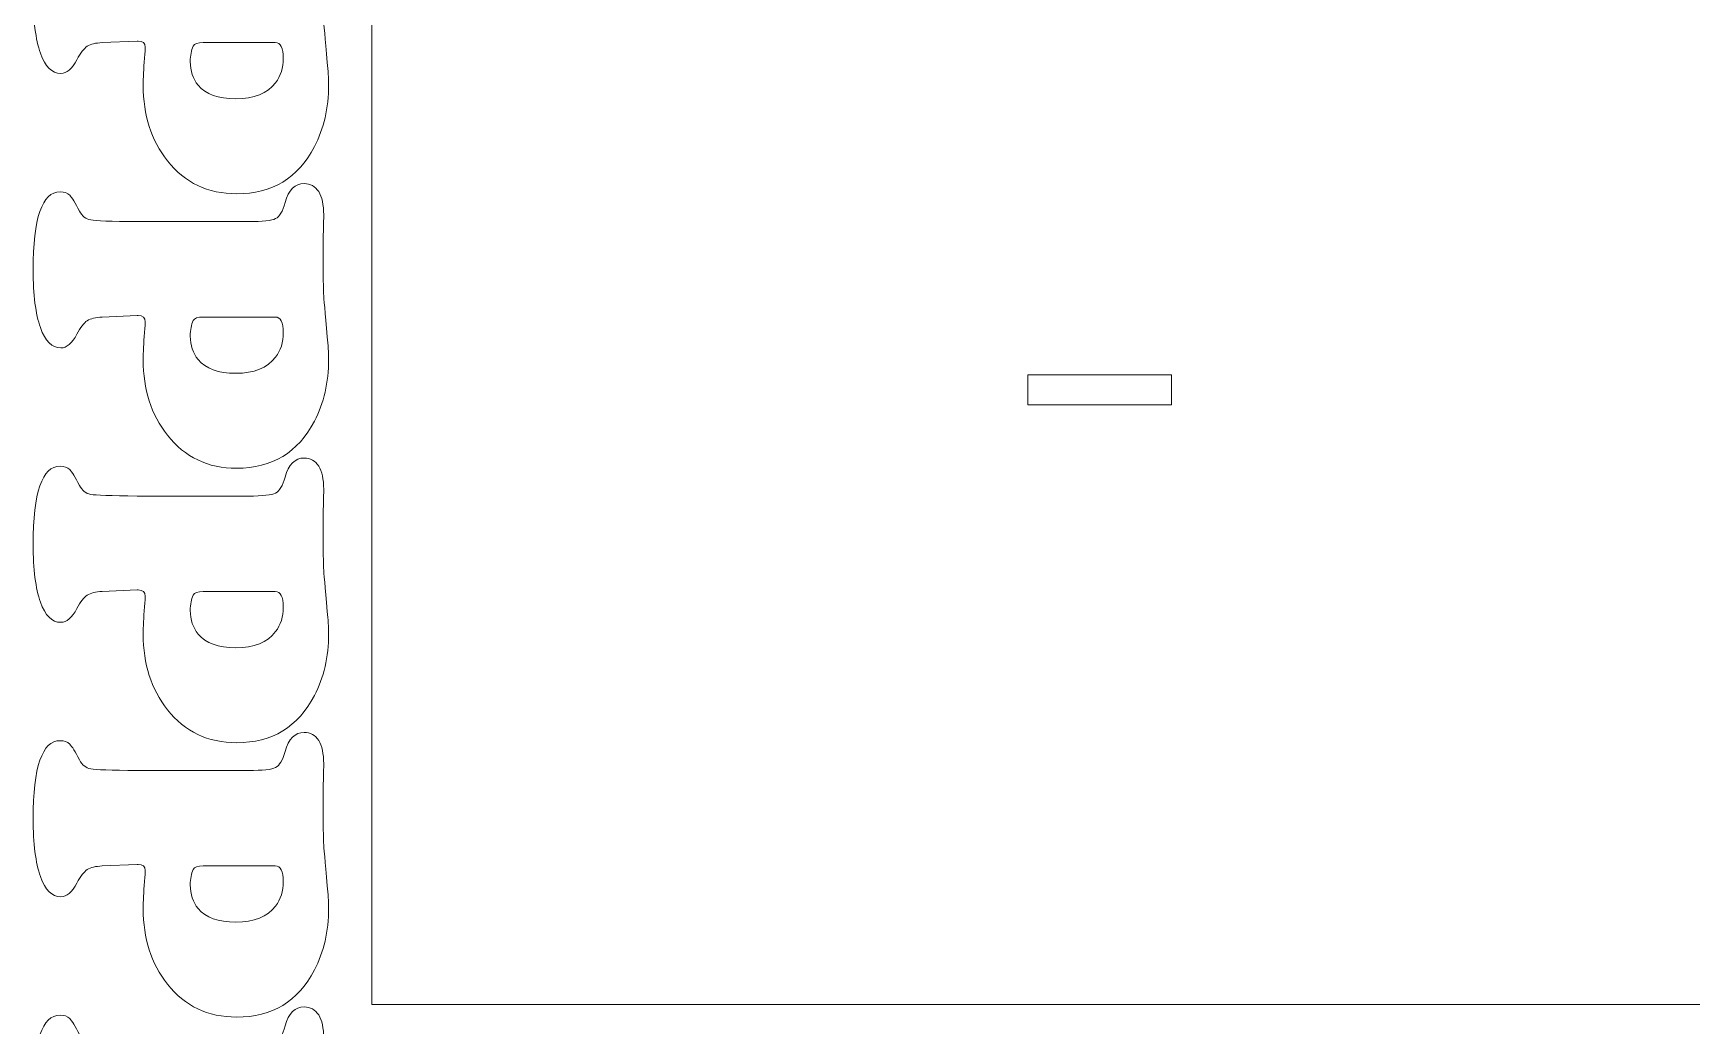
# Model space of a CAD drawing. Header units: centimetres. Extents: x -59 to 59, y -29 to 29.
# Drawn here: x 31.49 to 45.32, y -15.27 to -7 of the extents above; entities that cross this region are included whole.
import ezdxf

# ---------------------------------------------------------------- set-up
doc = ezdxf.new("R2010")
doc.units = ezdxf.units.CM
doc.header["$MEASUREMENT"] = 0
doc.layers.add('Camada 1', color=7, linetype='Continuous')

msp = doc.modelspace()

# ---------------------------------------------------------------- linework, layer by layer
at = {"layer": 'Camada 1', "color": 250, "lineweight": 9}
for points, knots in [([(38.50416, 4.96058), (37.54805, 4.48883), (36.42977, 4.1924), (35.31148, 3.89594), (35.31148, 3.89594), (35.31148, 3.89594), (34.31149, 3.70604), (34.31149, 3.70604), (34.31149, 3.70604), (34.31149, 3.70604), (34.31149, -15.09566), (34.31149, -15.09566), (34.31149, -15.09566), (34.31149, -15.09566), (59.3115, -15.09566), (59.3115, -15.09566), (59.3115, -15.09566), (59.3115, -15.09566), (59.3115, 3.70604), (59.3115, 3.70604), (59.3115, 3.70604), (59.3115, 3.70604), (58.31151, 3.89594), (58.31151, 3.89594), (58.31151, 3.89594), (57.19322, 4.1924), (56.07494, 4.48883), (55.11883, 4.96058), (55.11883, 4.96058), (54.16272, 5.43234), (53.36879, 6.0794), (52.65798, 6.51451), (52.65798, 6.51451), (51.94716, 6.94962), (51.31944, 7.17278), (50.6572, 7.21553), (50.6572, 7.21553), (49.99499, 7.25827), (49.29826, 7.12062), (48.65155, 6.87062), (48.65155, 6.87062), (48.00485, 6.62062), (47.40817, 6.25827), (46.8115, 5.89594), (46.8115, 5.89594), (46.21483, 6.25827), (45.61814, 6.62062), (44.97144, 6.87062), (44.97144, 6.87062), (44.32473, 7.12062), (43.628, 7.25827), (42.96579, 7.21553), (42.96579, 7.21553), (42.30354, 7.17278), (41.67583, 6.94962), (40.96501, 6.51451), (40.96501, 6.51451), (40.2542, 6.0794), (39.46026, 5.43234), (38.50416, 4.96058)], [0, 0, 0, 0, 0.0625, 0.0625, 0.0625, 0.0625, 0.125, 0.125, 0.125, 0.125, 0.1875, 0.1875, 0.1875, 0.1875, 0.25, 0.25, 0.25, 0.25, 0.3125, 0.3125, 0.3125, 0.3125, 0.375, 0.375, 0.375, 0.375, 0.4375, 0.4375, 0.4375, 0.4375, 0.5, 0.5, 0.5, 0.5, 0.5625, 0.5625, 0.5625, 0.5625, 0.625, 0.625, 0.625, 0.625, 0.6875, 0.6875, 0.6875, 0.6875, 0.75, 0.75, 0.75, 0.75, 0.8125, 0.8125, 0.8125, 0.8125, 0.875, 0.875, 0.875, 0.875, 1, 1, 1, 1]), ([(32.352, -6.27825), (32.352, -6.27825), (33.2798, -6.27825), (33.2798, -6.27825), (33.2798, -6.27825), (33.3996, -6.27825), (33.47606, -6.27043), (33.50798, -6.25356), (33.50798, -6.25356), (33.54049, -6.23731), (33.56698, -6.19276), (33.58685, -6.1199), (33.58685, -6.1199), (33.61695, -6.01395), (33.66994, -5.96096), (33.74519, -5.96096), (33.74519, -5.96096), (33.79818, -5.96096), (33.83911, -5.98324), (33.86741, -6.02779), (33.86741, -6.02779), (33.8951, -6.07294), (33.90955, -6.13737), (33.90955, -6.22226), (33.90955, -6.22226), (33.90955, -6.25056), (33.90775, -6.32039), (33.90413, -6.43178), (33.90413, -6.43178), (33.90413, -6.43178), (33.90413, -6.53775), (33.90413, -6.53775), (33.90413, -6.53775), (33.90534, -6.73282), (33.90655, -6.84721), (33.90836, -6.88093), (33.90836, -6.88093), (33.91016, -6.91464), (33.92039, -7.03385), (33.93966, -7.23975), (33.93966, -7.23975), (33.94629, -7.30779), (33.9499, -7.37041), (33.9499, -7.427), (33.9499, -7.427), (33.9499, -7.61967), (33.91076, -7.79126), (33.83189, -7.94177), (33.83189, -7.94177), (33.69523, -8.20427), (33.47908, -8.33493), (33.18286, -8.33493), (33.18286, -8.33493), (32.94263, -8.33493), (32.75058, -8.24341), (32.60608, -8.05977), (32.60608, -8.05977), (32.47062, -7.88699), (32.40317, -7.67807), (32.40317, -7.43182), (32.40317, -7.43182), (32.40317, -7.3698), (32.4074, -7.29334), (32.41522, -7.20303), (32.41522, -7.20303), (32.41883, -7.15486), (32.42064, -7.12477), (32.42064, -7.11272), (32.42064, -7.11272), (32.42064, -7.079), (32.40137, -7.06155), (32.36224, -7.06155), (32.36224, -7.06155), (32.36224, -7.06155), (32.352, -7.06155), (32.352, -7.06155), (32.352, -7.06155), (32.352, -7.06155), (32.06241, -7.07419), (32.06241, -7.07419), (32.06241, -7.07419), (32.00642, -7.0766), (31.96426, -7.08684), (31.93657, -7.1049), (31.93657, -7.1049), (31.90888, -7.12296), (31.88058, -7.16028), (31.85108, -7.21688), (31.85108, -7.21688), (31.81014, -7.29334), (31.76498, -7.33127), (31.71681, -7.33127), (31.71681, -7.33127), (31.64276, -7.33127), (31.58557, -7.27528), (31.54584, -7.16209), (31.54584, -7.16209), (31.5061, -7.0495), (31.48562, -6.88935), (31.48562, -6.68225), (31.48562, -6.68225), (31.48562, -6.24755), (31.56029, -6.02959), (31.7102, -6.02959), (31.7102, -6.02959), (31.74512, -6.02959), (31.77221, -6.03924), (31.79087, -6.05789), (31.79087, -6.05789), (31.80954, -6.07717), (31.83664, -6.12111), (31.87215, -6.19035), (31.87215, -6.19035), (31.89443, -6.2325), (31.92574, -6.25718), (31.96547, -6.2644), (31.96547, -6.2644), (32.00581, -6.27162), (32.13466, -6.27645), (32.352, -6.27825)], [0, 0, 0, 0, 0.03225806, 0.03225806, 0.03225806, 0.03225806, 0.06451613, 0.06451613, 0.06451613, 0.06451613, 0.09677419, 0.09677419, 0.09677419, 0.09677419, 0.12903226, 0.12903226, 0.12903226, 0.12903226, 0.16129032, 0.16129032, 0.16129032, 0.16129032, 0.19354839, 0.19354839, 0.19354839, 0.19354839, 0.22580645, 0.22580645, 0.22580645, 0.22580645, 0.25806452, 0.25806452, 0.25806452, 0.25806452, 0.29032258, 0.29032258, 0.29032258, 0.29032258, 0.32258065, 0.32258065, 0.32258065, 0.32258065, 0.35483871, 0.35483871, 0.35483871, 0.35483871, 0.38709677, 0.38709677, 0.38709677, 0.38709677, 0.41935484, 0.41935484, 0.41935484, 0.41935484, 0.4516129, 0.4516129, 0.4516129, 0.4516129, 0.48387097, 0.48387097, 0.48387097, 0.48387097, 0.51612903, 0.51612903, 0.51612903, 0.51612903, 0.5483871, 0.5483871, 0.5483871, 0.5483871, 0.58064516, 0.58064516, 0.58064516, 0.58064516, 0.61290323, 0.61290323, 0.61290323, 0.61290323, 0.64516129, 0.64516129, 0.64516129, 0.64516129, 0.67741935, 0.67741935, 0.67741935, 0.67741935, 0.70967742, 0.70967742, 0.70967742, 0.70967742, 0.74193548, 0.74193548, 0.74193548, 0.74193548, 0.77419355, 0.77419355, 0.77419355, 0.77419355, 0.80645161, 0.80645161, 0.80645161, 0.80645161, 0.83870968, 0.83870968, 0.83870968, 0.83870968, 0.87096774, 0.87096774, 0.87096774, 0.87096774, 0.90322581, 0.90322581, 0.90322581, 0.90322581, 0.93548387, 0.93548387, 0.93548387, 0.93548387, 1, 1, 1, 1]), ([(33.50377, -7.07419), (33.50377, -7.07419), (32.90411, -7.07419), (32.90411, -7.07419), (32.90411, -7.07419), (32.85834, -7.07419), (32.83065, -7.08382), (32.82102, -7.10429), (32.82102, -7.10429), (32.80476, -7.13801), (32.79633, -7.18076), (32.79633, -7.23253), (32.79633, -7.23253), (32.79633, -7.3102), (32.818, -7.37583), (32.86195, -7.42881), (32.86195, -7.42881), (32.92397, -7.50527), (33.02873, -7.5432), (33.17563, -7.5432), (33.17563, -7.5432), (33.32856, -7.5432), (33.43934, -7.49865), (33.50738, -7.40894), (33.50738, -7.40894), (33.55073, -7.35295), (33.5724, -7.28431), (33.5724, -7.20484), (33.5724, -7.20484), (33.5724, -7.11754), (33.54952, -7.07419), (33.50377, -7.07419)], [0, 0, 0, 0, 0.11111111, 0.11111111, 0.11111111, 0.11111111, 0.22222222, 0.22222222, 0.22222222, 0.22222222, 0.33333333, 0.33333333, 0.33333333, 0.33333333, 0.44444444, 0.44444444, 0.44444444, 0.44444444, 0.55555556, 0.55555556, 0.55555556, 0.55555556, 0.66666667, 0.66666667, 0.66666667, 0.66666667, 0.77777778, 0.77777778, 0.77777778, 0.77777778, 1, 1, 1, 1]), ([(32.352, -8.5669), (32.352, -8.5669), (33.2798, -8.5669), (33.2798, -8.5669), (33.2798, -8.5669), (33.3996, -8.5669), (33.47606, -8.55908), (33.50798, -8.54221), (33.50798, -8.54221), (33.54049, -8.52596), (33.56698, -8.48141), (33.58685, -8.40855), (33.58685, -8.40855), (33.61695, -8.3026), (33.66994, -8.24961), (33.74519, -8.24961), (33.74519, -8.24961), (33.79818, -8.24961), (33.83911, -8.27189), (33.86741, -8.31644), (33.86741, -8.31644), (33.8951, -8.36159), (33.90955, -8.42602), (33.90955, -8.51091), (33.90955, -8.51091), (33.90955, -8.53921), (33.90775, -8.60904), (33.90413, -8.72043), (33.90413, -8.72043), (33.90413, -8.72043), (33.90413, -8.8264), (33.90413, -8.8264), (33.90413, -8.8264), (33.90534, -9.02147), (33.90655, -9.13586), (33.90836, -9.16958), (33.90836, -9.16958), (33.91016, -9.20329), (33.92039, -9.3225), (33.93966, -9.5284), (33.93966, -9.5284), (33.94629, -9.59644), (33.9499, -9.65906), (33.9499, -9.71565), (33.9499, -9.71565), (33.9499, -9.90832), (33.91076, -10.07991), (33.83189, -10.23042), (33.83189, -10.23042), (33.69523, -10.49292), (33.47908, -10.62358), (33.18286, -10.62358), (33.18286, -10.62358), (32.94263, -10.62358), (32.75058, -10.53206), (32.60608, -10.34842), (32.60608, -10.34842), (32.47062, -10.17564), (32.40317, -9.96672), (32.40317, -9.72047), (32.40317, -9.72047), (32.40317, -9.65845), (32.4074, -9.58199), (32.41522, -9.49168), (32.41522, -9.49168), (32.41883, -9.44351), (32.42064, -9.41342), (32.42064, -9.40137), (32.42064, -9.40137), (32.42064, -9.36765), (32.40137, -9.3502), (32.36224, -9.3502), (32.36224, -9.3502), (32.36224, -9.3502), (32.352, -9.3502), (32.352, -9.3502), (32.352, -9.3502), (32.352, -9.3502), (32.06241, -9.36284), (32.06241, -9.36284), (32.06241, -9.36284), (32.00642, -9.36525), (31.96426, -9.37549), (31.93657, -9.39355), (31.93657, -9.39355), (31.90888, -9.41161), (31.88058, -9.44893), (31.85108, -9.50553), (31.85108, -9.50553), (31.81014, -9.58199), (31.76498, -9.61992), (31.71681, -9.61992), (31.71681, -9.61992), (31.64276, -9.61992), (31.58557, -9.56393), (31.54584, -9.45074), (31.54584, -9.45074), (31.5061, -9.33815), (31.48562, -9.178), (31.48562, -8.9709), (31.48562, -8.9709), (31.48562, -8.5362), (31.56029, -8.31824), (31.7102, -8.31824), (31.7102, -8.31824), (31.74512, -8.31824), (31.77221, -8.32789), (31.79087, -8.34654), (31.79087, -8.34654), (31.80954, -8.36582), (31.83664, -8.40976), (31.87215, -8.479), (31.87215, -8.479), (31.89443, -8.52115), (31.92574, -8.54583), (31.96547, -8.55305), (31.96547, -8.55305), (32.00581, -8.56027), (32.13466, -8.5651), (32.352, -8.5669)], [0, 0, 0, 0, 0.03225806, 0.03225806, 0.03225806, 0.03225806, 0.06451613, 0.06451613, 0.06451613, 0.06451613, 0.09677419, 0.09677419, 0.09677419, 0.09677419, 0.12903226, 0.12903226, 0.12903226, 0.12903226, 0.16129032, 0.16129032, 0.16129032, 0.16129032, 0.19354839, 0.19354839, 0.19354839, 0.19354839, 0.22580645, 0.22580645, 0.22580645, 0.22580645, 0.25806452, 0.25806452, 0.25806452, 0.25806452, 0.29032258, 0.29032258, 0.29032258, 0.29032258, 0.32258065, 0.32258065, 0.32258065, 0.32258065, 0.35483871, 0.35483871, 0.35483871, 0.35483871, 0.38709677, 0.38709677, 0.38709677, 0.38709677, 0.41935484, 0.41935484, 0.41935484, 0.41935484, 0.4516129, 0.4516129, 0.4516129, 0.4516129, 0.48387097, 0.48387097, 0.48387097, 0.48387097, 0.51612903, 0.51612903, 0.51612903, 0.51612903, 0.5483871, 0.5483871, 0.5483871, 0.5483871, 0.58064516, 0.58064516, 0.58064516, 0.58064516, 0.61290323, 0.61290323, 0.61290323, 0.61290323, 0.64516129, 0.64516129, 0.64516129, 0.64516129, 0.67741935, 0.67741935, 0.67741935, 0.67741935, 0.70967742, 0.70967742, 0.70967742, 0.70967742, 0.74193548, 0.74193548, 0.74193548, 0.74193548, 0.77419355, 0.77419355, 0.77419355, 0.77419355, 0.80645161, 0.80645161, 0.80645161, 0.80645161, 0.83870968, 0.83870968, 0.83870968, 0.83870968, 0.87096774, 0.87096774, 0.87096774, 0.87096774, 0.90322581, 0.90322581, 0.90322581, 0.90322581, 0.93548387, 0.93548387, 0.93548387, 0.93548387, 1, 1, 1, 1]), ([(33.50377, -9.36284), (33.50377, -9.36284), (32.90411, -9.36284), (32.90411, -9.36284), (32.90411, -9.36284), (32.85834, -9.36284), (32.83065, -9.37247), (32.82102, -9.39294), (32.82102, -9.39294), (32.80476, -9.42666), (32.79633, -9.46941), (32.79633, -9.52118), (32.79633, -9.52118), (32.79633, -9.59885), (32.818, -9.66448), (32.86195, -9.71746), (32.86195, -9.71746), (32.92397, -9.79392), (33.02873, -9.83185), (33.17563, -9.83185), (33.17563, -9.83185), (33.32856, -9.83185), (33.43934, -9.7873), (33.50738, -9.69759), (33.50738, -9.69759), (33.55073, -9.6416), (33.5724, -9.57296), (33.5724, -9.49349), (33.5724, -9.49349), (33.5724, -9.40619), (33.54952, -9.36284), (33.50377, -9.36284)], [0, 0, 0, 0, 0.11111111, 0.11111111, 0.11111111, 0.11111111, 0.22222222, 0.22222222, 0.22222222, 0.22222222, 0.33333333, 0.33333333, 0.33333333, 0.33333333, 0.44444444, 0.44444444, 0.44444444, 0.44444444, 0.55555556, 0.55555556, 0.55555556, 0.55555556, 0.66666667, 0.66666667, 0.66666667, 0.66666667, 0.77777778, 0.77777778, 0.77777778, 0.77777778, 1, 1, 1, 1]), ([(39.78314, -10.09403), (39.78314, -10.09403), (40.98314, -10.09403), (40.98314, -10.09403), (40.98314, -10.09403), (40.98314, -10.09403), (40.98314, -9.84404), (40.98314, -9.84404), (40.98314, -9.84404), (40.98314, -9.84404), (39.78314, -9.84404), (39.78314, -9.84404), (39.78314, -9.84404), (39.78314, -9.84404), (39.78314, -10.09403), (39.78314, -10.09403), (39.78314, -10.09403), (39.78314, -10.09403), (39.78314, -10.09403), (39.78314, -10.09403)], [0, 0, 0, 0, 0.16666667, 0.16666667, 0.16666667, 0.16666667, 0.33333333, 0.33333333, 0.33333333, 0.33333333, 0.5, 0.5, 0.5, 0.5, 0.66666667, 0.66666667, 0.66666667, 0.66666667, 1, 1, 1, 1]), ([(32.352, -10.85555), (32.352, -10.85555), (33.2798, -10.85555), (33.2798, -10.85555), (33.2798, -10.85555), (33.3996, -10.85555), (33.47606, -10.84773), (33.50798, -10.83086), (33.50798, -10.83086), (33.54049, -10.81461), (33.56698, -10.77006), (33.58685, -10.6972), (33.58685, -10.6972), (33.61695, -10.59125), (33.66994, -10.53826), (33.74519, -10.53826), (33.74519, -10.53826), (33.79818, -10.53826), (33.83911, -10.56054), (33.86741, -10.60509), (33.86741, -10.60509), (33.8951, -10.65024), (33.90955, -10.71467), (33.90955, -10.79956), (33.90955, -10.79956), (33.90955, -10.82786), (33.90775, -10.89769), (33.90413, -11.00908), (33.90413, -11.00908), (33.90413, -11.00908), (33.90413, -11.11505), (33.90413, -11.11505), (33.90413, -11.11505), (33.90534, -11.31012), (33.90655, -11.42451), (33.90836, -11.45823), (33.90836, -11.45823), (33.91016, -11.49194), (33.92039, -11.61115), (33.93966, -11.81705), (33.93966, -11.81705), (33.94629, -11.88509), (33.9499, -11.94771), (33.9499, -12.0043), (33.9499, -12.0043), (33.9499, -12.19697), (33.91076, -12.36856), (33.83189, -12.51907), (33.83189, -12.51907), (33.69523, -12.78157), (33.47908, -12.91223), (33.18286, -12.91223), (33.18286, -12.91223), (32.94263, -12.91223), (32.75058, -12.82071), (32.60608, -12.63707), (32.60608, -12.63707), (32.47062, -12.46429), (32.40317, -12.25537), (32.40317, -12.00912), (32.40317, -12.00912), (32.40317, -11.9471), (32.4074, -11.87064), (32.41522, -11.78033), (32.41522, -11.78033), (32.41883, -11.73216), (32.42064, -11.70207), (32.42064, -11.69002), (32.42064, -11.69002), (32.42064, -11.6563), (32.40137, -11.63885), (32.36224, -11.63885), (32.36224, -11.63885), (32.36224, -11.63885), (32.352, -11.63885), (32.352, -11.63885), (32.352, -11.63885), (32.352, -11.63885), (32.06241, -11.65149), (32.06241, -11.65149), (32.06241, -11.65149), (32.00642, -11.6539), (31.96426, -11.66414), (31.93657, -11.6822), (31.93657, -11.6822), (31.90888, -11.70026), (31.88058, -11.73758), (31.85108, -11.79418), (31.85108, -11.79418), (31.81014, -11.87064), (31.76498, -11.90857), (31.71681, -11.90857), (31.71681, -11.90857), (31.64276, -11.90857), (31.58557, -11.85258), (31.54584, -11.73939), (31.54584, -11.73939), (31.5061, -11.6268), (31.48562, -11.46665), (31.48562, -11.25955), (31.48562, -11.25955), (31.48562, -10.82485), (31.56029, -10.60689), (31.7102, -10.60689), (31.7102, -10.60689), (31.74512, -10.60689), (31.77221, -10.61654), (31.79087, -10.63519), (31.79087, -10.63519), (31.80954, -10.65447), (31.83664, -10.69841), (31.87215, -10.76765), (31.87215, -10.76765), (31.89443, -10.8098), (31.92574, -10.83448), (31.96547, -10.8417), (31.96547, -10.8417), (32.00581, -10.84892), (32.13466, -10.85375), (32.352, -10.85555)], [0, 0, 0, 0, 0.03225806, 0.03225806, 0.03225806, 0.03225806, 0.06451613, 0.06451613, 0.06451613, 0.06451613, 0.09677419, 0.09677419, 0.09677419, 0.09677419, 0.12903226, 0.12903226, 0.12903226, 0.12903226, 0.16129032, 0.16129032, 0.16129032, 0.16129032, 0.19354839, 0.19354839, 0.19354839, 0.19354839, 0.22580645, 0.22580645, 0.22580645, 0.22580645, 0.25806452, 0.25806452, 0.25806452, 0.25806452, 0.29032258, 0.29032258, 0.29032258, 0.29032258, 0.32258065, 0.32258065, 0.32258065, 0.32258065, 0.35483871, 0.35483871, 0.35483871, 0.35483871, 0.38709677, 0.38709677, 0.38709677, 0.38709677, 0.41935484, 0.41935484, 0.41935484, 0.41935484, 0.4516129, 0.4516129, 0.4516129, 0.4516129, 0.48387097, 0.48387097, 0.48387097, 0.48387097, 0.51612903, 0.51612903, 0.51612903, 0.51612903, 0.5483871, 0.5483871, 0.5483871, 0.5483871, 0.58064516, 0.58064516, 0.58064516, 0.58064516, 0.61290323, 0.61290323, 0.61290323, 0.61290323, 0.64516129, 0.64516129, 0.64516129, 0.64516129, 0.67741935, 0.67741935, 0.67741935, 0.67741935, 0.70967742, 0.70967742, 0.70967742, 0.70967742, 0.74193548, 0.74193548, 0.74193548, 0.74193548, 0.77419355, 0.77419355, 0.77419355, 0.77419355, 0.80645161, 0.80645161, 0.80645161, 0.80645161, 0.83870968, 0.83870968, 0.83870968, 0.83870968, 0.87096774, 0.87096774, 0.87096774, 0.87096774, 0.90322581, 0.90322581, 0.90322581, 0.90322581, 0.93548387, 0.93548387, 0.93548387, 0.93548387, 1, 1, 1, 1]), ([(33.50377, -11.65149), (33.50377, -11.65149), (32.90411, -11.65149), (32.90411, -11.65149), (32.90411, -11.65149), (32.85834, -11.65149), (32.83065, -11.66112), (32.82102, -11.68159), (32.82102, -11.68159), (32.80476, -11.71531), (32.79633, -11.75806), (32.79633, -11.80983), (32.79633, -11.80983), (32.79633, -11.8875), (32.818, -11.95313), (32.86195, -12.00611), (32.86195, -12.00611), (32.92397, -12.08257), (33.02873, -12.1205), (33.17563, -12.1205), (33.17563, -12.1205), (33.32856, -12.1205), (33.43934, -12.07595), (33.50738, -11.98624), (33.50738, -11.98624), (33.55073, -11.93025), (33.5724, -11.86161), (33.5724, -11.78214), (33.5724, -11.78214), (33.5724, -11.69484), (33.54952, -11.65149), (33.50377, -11.65149)], [0, 0, 0, 0, 0.11111111, 0.11111111, 0.11111111, 0.11111111, 0.22222222, 0.22222222, 0.22222222, 0.22222222, 0.33333333, 0.33333333, 0.33333333, 0.33333333, 0.44444444, 0.44444444, 0.44444444, 0.44444444, 0.55555556, 0.55555556, 0.55555556, 0.55555556, 0.66666667, 0.66666667, 0.66666667, 0.66666667, 0.77777778, 0.77777778, 0.77777778, 0.77777778, 1, 1, 1, 1]), ([(32.352, -13.1442), (32.352, -13.1442), (33.2798, -13.1442), (33.2798, -13.1442), (33.2798, -13.1442), (33.3996, -13.1442), (33.47606, -13.13638), (33.50798, -13.11951), (33.50798, -13.11951), (33.54049, -13.10326), (33.56698, -13.05871), (33.58685, -12.98585), (33.58685, -12.98585), (33.61695, -12.8799), (33.66994, -12.82691), (33.74519, -12.82691), (33.74519, -12.82691), (33.79818, -12.82691), (33.83911, -12.84919), (33.86741, -12.89374), (33.86741, -12.89374), (33.8951, -12.93889), (33.90955, -13.00332), (33.90955, -13.08821), (33.90955, -13.08821), (33.90955, -13.11651), (33.90775, -13.18634), (33.90413, -13.29773), (33.90413, -13.29773), (33.90413, -13.29773), (33.90413, -13.4037), (33.90413, -13.4037), (33.90413, -13.4037), (33.90534, -13.59877), (33.90655, -13.71316), (33.90836, -13.74688), (33.90836, -13.74688), (33.91016, -13.78059), (33.92039, -13.8998), (33.93966, -14.1057), (33.93966, -14.1057), (33.94629, -14.17374), (33.9499, -14.23636), (33.9499, -14.29295), (33.9499, -14.29295), (33.9499, -14.48562), (33.91076, -14.65721), (33.83189, -14.80772), (33.83189, -14.80772), (33.69523, -15.07022), (33.47908, -15.20088), (33.18286, -15.20088), (33.18286, -15.20088), (32.94263, -15.20088), (32.75058, -15.10936), (32.60608, -14.92572), (32.60608, -14.92572), (32.47062, -14.75294), (32.40317, -14.54402), (32.40317, -14.29777), (32.40317, -14.29777), (32.40317, -14.23575), (32.4074, -14.15929), (32.41522, -14.06898), (32.41522, -14.06898), (32.41883, -14.02081), (32.42064, -13.99072), (32.42064, -13.97867), (32.42064, -13.97867), (32.42064, -13.94495), (32.40137, -13.9275), (32.36224, -13.9275), (32.36224, -13.9275), (32.36224, -13.9275), (32.352, -13.9275), (32.352, -13.9275), (32.352, -13.9275), (32.352, -13.9275), (32.06241, -13.94014), (32.06241, -13.94014), (32.06241, -13.94014), (32.00642, -13.94255), (31.96426, -13.95279), (31.93657, -13.97085), (31.93657, -13.97085), (31.90888, -13.98891), (31.88058, -14.02623), (31.85108, -14.08283), (31.85108, -14.08283), (31.81014, -14.15929), (31.76498, -14.19722), (31.71681, -14.19722), (31.71681, -14.19722), (31.64276, -14.19722), (31.58557, -14.14123), (31.54584, -14.02804), (31.54584, -14.02804), (31.5061, -13.91545), (31.48562, -13.7553), (31.48562, -13.5482), (31.48562, -13.5482), (31.48562, -13.1135), (31.56029, -12.89554), (31.7102, -12.89554), (31.7102, -12.89554), (31.74512, -12.89554), (31.77221, -12.90519), (31.79087, -12.92384), (31.79087, -12.92384), (31.80954, -12.94312), (31.83664, -12.98706), (31.87215, -13.0563), (31.87215, -13.0563), (31.89443, -13.09845), (31.92574, -13.12313), (31.96547, -13.13035), (31.96547, -13.13035), (32.00581, -13.13757), (32.13466, -13.1424), (32.352, -13.1442)], [0, 0, 0, 0, 0.03225806, 0.03225806, 0.03225806, 0.03225806, 0.06451613, 0.06451613, 0.06451613, 0.06451613, 0.09677419, 0.09677419, 0.09677419, 0.09677419, 0.12903226, 0.12903226, 0.12903226, 0.12903226, 0.16129032, 0.16129032, 0.16129032, 0.16129032, 0.19354839, 0.19354839, 0.19354839, 0.19354839, 0.22580645, 0.22580645, 0.22580645, 0.22580645, 0.25806452, 0.25806452, 0.25806452, 0.25806452, 0.29032258, 0.29032258, 0.29032258, 0.29032258, 0.32258065, 0.32258065, 0.32258065, 0.32258065, 0.35483871, 0.35483871, 0.35483871, 0.35483871, 0.38709677, 0.38709677, 0.38709677, 0.38709677, 0.41935484, 0.41935484, 0.41935484, 0.41935484, 0.4516129, 0.4516129, 0.4516129, 0.4516129, 0.48387097, 0.48387097, 0.48387097, 0.48387097, 0.51612903, 0.51612903, 0.51612903, 0.51612903, 0.5483871, 0.5483871, 0.5483871, 0.5483871, 0.58064516, 0.58064516, 0.58064516, 0.58064516, 0.61290323, 0.61290323, 0.61290323, 0.61290323, 0.64516129, 0.64516129, 0.64516129, 0.64516129, 0.67741935, 0.67741935, 0.67741935, 0.67741935, 0.70967742, 0.70967742, 0.70967742, 0.70967742, 0.74193548, 0.74193548, 0.74193548, 0.74193548, 0.77419355, 0.77419355, 0.77419355, 0.77419355, 0.80645161, 0.80645161, 0.80645161, 0.80645161, 0.83870968, 0.83870968, 0.83870968, 0.83870968, 0.87096774, 0.87096774, 0.87096774, 0.87096774, 0.90322581, 0.90322581, 0.90322581, 0.90322581, 0.93548387, 0.93548387, 0.93548387, 0.93548387, 1, 1, 1, 1]), ([(33.50377, -13.94014), (33.50377, -13.94014), (32.90411, -13.94014), (32.90411, -13.94014), (32.90411, -13.94014), (32.85834, -13.94014), (32.83065, -13.94977), (32.82102, -13.97024), (32.82102, -13.97024), (32.80476, -14.00396), (32.79633, -14.04671), (32.79633, -14.09848), (32.79633, -14.09848), (32.79633, -14.17615), (32.818, -14.24178), (32.86195, -14.29476), (32.86195, -14.29476), (32.92397, -14.37122), (33.02873, -14.40915), (33.17563, -14.40915), (33.17563, -14.40915), (33.32856, -14.40915), (33.43934, -14.3646), (33.50738, -14.27489), (33.50738, -14.27489), (33.55073, -14.2189), (33.5724, -14.15026), (33.5724, -14.07079), (33.5724, -14.07079), (33.5724, -13.98349), (33.54952, -13.94014), (33.50377, -13.94014)], [0, 0, 0, 0, 0.11111111, 0.11111111, 0.11111111, 0.11111111, 0.22222222, 0.22222222, 0.22222222, 0.22222222, 0.33333333, 0.33333333, 0.33333333, 0.33333333, 0.44444444, 0.44444444, 0.44444444, 0.44444444, 0.55555556, 0.55555556, 0.55555556, 0.55555556, 0.66666667, 0.66666667, 0.66666667, 0.66666667, 0.77777778, 0.77777778, 0.77777778, 0.77777778, 1, 1, 1, 1]), ([(32.352, -15.43285), (32.352, -15.43285), (33.2798, -15.43285), (33.2798, -15.43285), (33.2798, -15.43285), (33.3996, -15.43285), (33.47606, -15.42503), (33.50798, -15.40816), (33.50798, -15.40816), (33.54049, -15.39191), (33.56698, -15.34736), (33.58685, -15.2745), (33.58685, -15.2745), (33.61695, -15.16855), (33.66994, -15.11556), (33.74519, -15.11556), (33.74519, -15.11556), (33.79818, -15.11556), (33.83911, -15.13784), (33.86741, -15.18239), (33.86741, -15.18239), (33.8951, -15.22754), (33.90955, -15.29197), (33.90955, -15.37686), (33.90955, -15.37686), (33.90955, -15.40516), (33.90775, -15.47499), (33.90413, -15.58638), (33.90413, -15.58638), (33.90413, -15.58638), (33.90413, -15.69235), (33.90413, -15.69235), (33.90413, -15.69235), (33.90534, -15.88742), (33.90655, -16.00181), (33.90836, -16.03553), (33.90836, -16.03553), (33.91016, -16.06924), (33.92039, -16.18845), (33.93966, -16.39435), (33.93966, -16.39435), (33.94629, -16.46239), (33.9499, -16.52501), (33.9499, -16.5816), (33.9499, -16.5816), (33.9499, -16.77427), (33.91076, -16.94586), (33.83189, -17.09637), (33.83189, -17.09637), (33.69523, -17.35887), (33.47908, -17.48953), (33.18286, -17.48953), (33.18286, -17.48953), (32.94263, -17.48953), (32.75058, -17.39801), (32.60608, -17.21437), (32.60608, -17.21437), (32.47062, -17.04159), (32.40317, -16.83267), (32.40317, -16.58642), (32.40317, -16.58642), (32.40317, -16.5244), (32.4074, -16.44794), (32.41522, -16.35763), (32.41522, -16.35763), (32.41883, -16.30946), (32.42064, -16.27937), (32.42064, -16.26732), (32.42064, -16.26732), (32.42064, -16.2336), (32.40137, -16.21615), (32.36224, -16.21615), (32.36224, -16.21615), (32.36224, -16.21615), (32.352, -16.21615), (32.352, -16.21615), (32.352, -16.21615), (32.352, -16.21615), (32.06241, -16.22879), (32.06241, -16.22879), (32.06241, -16.22879), (32.00642, -16.2312), (31.96426, -16.24144), (31.93657, -16.2595), (31.93657, -16.2595), (31.90888, -16.27756), (31.88058, -16.31488), (31.85108, -16.37148), (31.85108, -16.37148), (31.81014, -16.44794), (31.76498, -16.48587), (31.71681, -16.48587), (31.71681, -16.48587), (31.64276, -16.48587), (31.58557, -16.42988), (31.54584, -16.31669), (31.54584, -16.31669), (31.5061, -16.2041), (31.48562, -16.04395), (31.48562, -15.83685), (31.48562, -15.83685), (31.48562, -15.40215), (31.56029, -15.18419), (31.7102, -15.18419), (31.7102, -15.18419), (31.74512, -15.18419), (31.77221, -15.19384), (31.79087, -15.21249), (31.79087, -15.21249), (31.80954, -15.23177), (31.83664, -15.27571), (31.87215, -15.34495), (31.87215, -15.34495), (31.89443, -15.3871), (31.92574, -15.41178), (31.96547, -15.419), (31.96547, -15.419), (32.00581, -15.42622), (32.13466, -15.43105), (32.352, -15.43285)], [0, 0, 0, 0, 0.03225806, 0.03225806, 0.03225806, 0.03225806, 0.06451613, 0.06451613, 0.06451613, 0.06451613, 0.09677419, 0.09677419, 0.09677419, 0.09677419, 0.12903226, 0.12903226, 0.12903226, 0.12903226, 0.16129032, 0.16129032, 0.16129032, 0.16129032, 0.19354839, 0.19354839, 0.19354839, 0.19354839, 0.22580645, 0.22580645, 0.22580645, 0.22580645, 0.25806452, 0.25806452, 0.25806452, 0.25806452, 0.29032258, 0.29032258, 0.29032258, 0.29032258, 0.32258065, 0.32258065, 0.32258065, 0.32258065, 0.35483871, 0.35483871, 0.35483871, 0.35483871, 0.38709677, 0.38709677, 0.38709677, 0.38709677, 0.41935484, 0.41935484, 0.41935484, 0.41935484, 0.4516129, 0.4516129, 0.4516129, 0.4516129, 0.48387097, 0.48387097, 0.48387097, 0.48387097, 0.51612903, 0.51612903, 0.51612903, 0.51612903, 0.5483871, 0.5483871, 0.5483871, 0.5483871, 0.58064516, 0.58064516, 0.58064516, 0.58064516, 0.61290323, 0.61290323, 0.61290323, 0.61290323, 0.64516129, 0.64516129, 0.64516129, 0.64516129, 0.67741935, 0.67741935, 0.67741935, 0.67741935, 0.70967742, 0.70967742, 0.70967742, 0.70967742, 0.74193548, 0.74193548, 0.74193548, 0.74193548, 0.77419355, 0.77419355, 0.77419355, 0.77419355, 0.80645161, 0.80645161, 0.80645161, 0.80645161, 0.83870968, 0.83870968, 0.83870968, 0.83870968, 0.87096774, 0.87096774, 0.87096774, 0.87096774, 0.90322581, 0.90322581, 0.90322581, 0.90322581, 0.93548387, 0.93548387, 0.93548387, 0.93548387, 1, 1, 1, 1])]:
    msp.add_open_spline(points, degree=3, knots=knots, dxfattribs=at)

doc.saveas('drawing.dxf')
